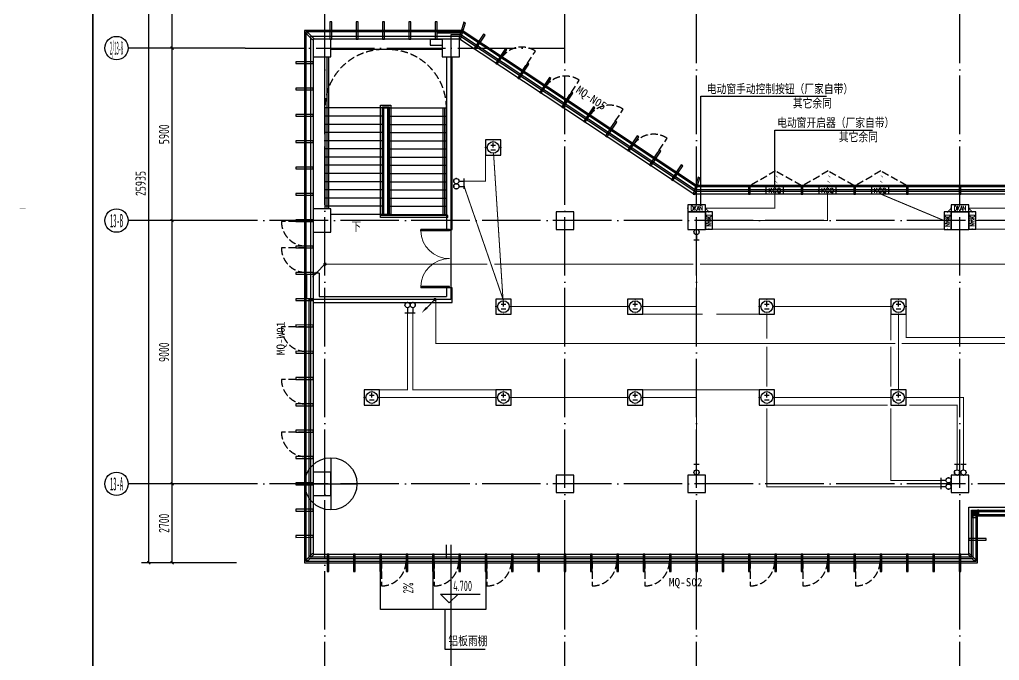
# Model space of a CAD drawing. Extents: x -228436 to 663611, y -207485 to 163917.
# Drawn here: x -10637 to 22849, y 56362 to 78273 of the extents above; entities that cross this region are included whole.
import ezdxf
from ezdxf.enums import TextEntityAlignment as Align

# ---------------------------------------------------------------- set-up
doc = ezdxf.new("R2010")
doc.units = 0
doc.header["$LTSCALE"] = 1000
for name, pattern in [('13#楼幕墙$0$DASH', [0.35, 0.25, -0.1]), ('DASH', [0.35, 0.25, -0.1]), ('X-104 13#平面$0$ACAD_ISO05W100', [34, 24, -3, 0.5, -3, 0.5, -3]), ('X-104 13#平面$0$DASH', [0.35, 0.25, -0.1]), ('X-104 13#平面$0$DOTE', [2.42, 2, -0.2, 0.02, -0.2])]:
    doc.linetypes.add(name, pattern=pattern)
doc.layers.get('0').update_dxf_attribs({"linetype": 'CONTINUOUS'})
doc.layers.get('Defpoints').update_dxf_attribs({"linetype": 'CONTINUOUS'})
doc.layers.add('13#楼幕墙$0$04-不打印_辅助线', color=8, linetype='CONTINUOUS', plot=False)
for name, color, linetype in [('13#楼幕墙$0$A-C_幕墙龙骨', 8, 'CONTINUOUS'), ('13#楼幕墙$0$A-C_玻璃幕墙', 8, 'CONTINUOUS'), ('13#楼幕墙$0$A-C_窗', 8, 'CONTINUOUS'), ('13#楼幕墙$0$A-TECH_结构', 8, 'CONTINUOUS'), ('13#楼幕墙$0$A-金属背板', 8, 'CONTINUOUS'), ('AXIS_TEXT', 7, 'CONTINUOUS'), ('DIM-动力', 80, 'CONTINUOUS'), ('DIM-插座', 80, 'CONTINUOUS'), ('EQUIP-动力', 80, 'CONTINUOUS'), ('EQUIP-照明', 80, 'CONTINUOUS'), ('LWIRE', 80, 'CONTINUOUS'), ('WIRE-动力控制', 160, 'DASH'), ('WIRE-插座', 160, 'CONTINUOUS'), ('X-104 13#平面$0$01-标注_标高', 8, 'CONTINUOUS'), ('X-104 13#平面$0$01-标注_符号', 8, 'CONTINUOUS'), ('X-104 13#平面$0$01-标注_轴线坐标', 8, 'CONTINUOUS'), ('X-104 13#平面$0$02-TEXT_标注', 8, 'CONTINUOUS'), ('X-104 13#平面$0$02-TEXT_轴号', 7, 'CONTINUOUS'), ('X-104 13#平面$0$A-C_玻璃幕墙', 8, 'CONTINUOUS'), ('X-104 13#平面$0$A-E_栏杆', 8, 'CONTINUOUS'), ('X-104 13#平面$0$A-E_电梯', 8, 'CONTINUOUS'), ('X-104 13#平面$0$A-TECH_结构', 8, 'CONTINUOUS'), ('X-104 13#平面$0$A_AXIS-轴线', 8, 'X-104 13#平面$0$DOTE'), ('X-104 13#平面$0$A_STR-砌块墙', 7, 'CONTINUOUS'), ('X-104 13#平面$0$A_STR-砼柱', 7, 'CONTINUOUS'), ('X-104 13#平面$0$DIM_SYMB', 3, 'CONTINUOUS'), ('X-104 13#平面$0$DOOR_FIRE', 8, 'CONTINUOUS')]:
    doc.layers.add(name, color=color, linetype=linetype)
doc.layers.add('X-104 13#平面$0$000套内', color=8, linetype='CONTINUOUS', lineweight=30, plot=False)
doc.styles.add('_TEL_DIM', font='ROMANS2', dxfattribs={"width": 0.8, "height": 3.5, "bigfont": 'HZDF2'})
doc.styles.add('COMPLEX', font='COMPLEX')
doc.styles.get("Standard").update_dxf_attribs({"font": 'GBENOR', "bigfont": 'GBCBIG'})
doc.styles.add('X-104 13#平面$0$_TCH_AXIS', font='STXIHEI.TTF', dxfattribs={"width": 0.75})
doc.styles.add('X-104 13#平面$0$_TCH_DIM', font='ros1.shx', dxfattribs={"width": 0.8, "bigfont": 'jd.shx'})
doc.styles.add('X-104 13#平面$0$_TCH_DIM_T3', font='ros1.shx', dxfattribs={"width": 0.8, "bigfont": 'jd.shx'})
doc.dimstyles.new('X-104 13#平面$0$_TCH_ARCH&&100', dxfattribs={"dimtxt": 350, "dimasz": 100, "dimexe": 250, "dimexo": 300, "dimgap": 100, "dimtad": 1, "dimdec": 0, "dimzin": 0, "dimdsep": 46, "dimtxsty": 'X-104 13#平面$0$_TCH_DIM_T3', "dimblk": 'X-104 13#平面$0$_ArchTick', "dimcen": 0.09, "dimclrt": 7, "dimazin": 2, "dimtfac": 1, "dimtdec": 0, "dimtix": 1, "dimtmove": 2, "dimatfit": 3, "dimfxl": 0, "dimtolj": 1, "dimtzin": 0, "dimarcsym": 0})

# ---------------------------------------------------------------- blocks, each defined once
blk = doc.blocks.new('图框-A1')
for points, const_width in [([(0, 0), (841, 0), (841, 594), (0, 594)], 0.05), ([(766, 584), (25, 584), (25, 10), (766, 10)], 0.5)]:
    blk.add_lwpolyline(points, close=True, dxfattribs=dict(const_width=const_width))
at = {"const_width": 0.05}
blk.add_lwpolyline([(0, 297), (2, 297)], dxfattribs=at)
blk = doc.blocks.new('13#楼幕墙$0$A$C1D2C5D5E')
at = {"layer": '13#楼幕墙$0$04-不打印_辅助线'}
for points in [[(0, 893), (0, -893)], [(-200, -400), (-200, 400)], [(-893, 0), (893, 0)]]:
    blk.add_lwpolyline(points, dxfattribs=at)
blk.add_circle((0, 0), 893, dxfattribs=at)
blk = doc.blocks.new('13#楼幕墙$0$A$C2CD63A88')
at = {"linetype": '13#楼幕墙$0$DASH'}
blk.add_lwpolyline([(-10, 720), (-10, -120)], dxfattribs=at)
blk.add_arc((-10, 720), 840, 270, 360, dxfattribs=at)
blk = doc.blocks.new('13#楼幕墙$0$A$C62EA228A')
at = {"linetype": '13#楼幕墙$0$DASH'}
blk.add_lwpolyline([(10, -300), (-860, -797), (-1730, -300)], dxfattribs=at)
at = {"layer": '13#楼幕墙$0$A-C_玻璃幕墙', "color": 1}
blk.add_lwpolyline([(-889, -674, 0, 25, 0), (-792, -580, 0, 0, 0), (-890, -456, 25, 0, 0), (-786, -374, 0, 0, 0)], format="xyseb", dxfattribs=at)
blk = doc.blocks.new('13#楼幕墙$0$A$C19832372')
blk.add_lwpolyline([(-384, -466), (-334, -498), (-8, 5), (-59, 38)], close=True)
blk = doc.blocks.new('13#楼幕墙$0$A$C7A413A1D')
blk.add_lwpolyline([(-70, -300), (-10, -300), (-10, 0), (-70, 0)], close=True)
blk = doc.blocks.new('*U131')
at = {"layer": '13#楼幕墙$0$A-C_幕墙龙骨', "rotation": 32.87626175215657}
blk.add_blockref('13#楼幕墙$0$A$C19832372', (40, 300), dxfattribs=at)
blk = doc.blocks.new('*U132')
at = {"layer": '13#楼幕墙$0$A-C_幕墙龙骨', "color": 0, "linetype": 'ByBlock', "lineweight": -2}
for p in [(0, 0), (900, 0), (1800, 0), (2700, 0), (3600, 0)]:
    blk.add_blockref('*U131', p, dxfattribs=at)
blk = doc.blocks.new('13#楼幕墙$0$$LinePat$岩棉板')
at = {"color": 0}
for p, q in [((0, -17), (12, -67)), ((12, -67), (24, -17))]:
    blk.add_line(p, q, dxfattribs=at)
for centre, start, end in [((12, -17), 0, 180), ((0, -67), 270, 0), ((24, -67), 180, 270)]:
    blk.add_arc(centre, 12, start, end, dxfattribs=at)
at = {"layer": 'Defpoints'}
blk.add_point((0, 0), dxfattribs=at)
at = {"layer": 'Defpoints', "color": 0}
blk.add_point((24, -84), dxfattribs=at)
blk = doc.blocks.new('*U151')
for points in [[(150, 150), (150, 200), (0, 200), (0, 0), (150, 0)], [(150, 0), (200, 0), (200, 150), (150, 150)]]:
    blk.add_lwpolyline(points)
at = {"color": 8, "yscale": 1.782568518697715, "zscale": 1.782568518697715}
for p, xscale, rotation in [((150, 200), 2.083333331596957, 270), ((150, 150), 2.083333331596957, 270), ((150, 100), 2.083333331596957, 270), ((150, 50), 2.083333331596957, 270), ((200, 0), 2.083333331595706, 180)]:
    blk.add_blockref('13#楼幕墙$0$$LinePat$岩棉板', p, dxfattribs=dict(at, xscale=xscale, rotation=rotation))
blk = doc.blocks.new('*U136')
at = {"layer": '13#楼幕墙$0$A-C_幕墙龙骨', "rotation": 32.87626175215661}
blk.add_blockref('13#楼幕墙$0$A$C19832372', (40, 300), dxfattribs=at)
blk = doc.blocks.new('*U137')
at = {"layer": '13#楼幕墙$0$A-C_幕墙龙骨', "color": 0, "linetype": 'ByBlock', "lineweight": -2}
for p in [(0, 0), (900, 0), (1800, 0), (2700, 0), (3600, 0), (4500, 0), (5400, 0), (6300, 0), (7200, 0), (8100, 0), (9000, 0), (9900, 0), (10800, 0), (11700, 0), (12600, 0), (13500, 0), (14400, 0), (15300, 0), (16200, 0), (17100, 0), (18000, 0), (18900, 0), (19800, 0), (20700, 0), (21600, 0)]:
    blk.add_blockref('*U136', p, dxfattribs=at)
blk = doc.blocks.new('13#楼幕墙')
at = {"layer": '13#楼幕墙$0$A-C_幕墙龙骨'}
for points in [[(4604, 78166), (4546, 78183), (4374, 77609), (4431, 77591)], [(12381, 72309), (12438, 72291), (12611, 72866), (12554, 72883)], [(22100, 61250), (22100, 61300), (21900, 61300), (21900, 61250)], [(22100, 61300), (22150, 61300), (22150, 61500), (22100, 61500)]]:
    blk.add_lwpolyline(points, close=True, dxfattribs=at)
at = {"layer": '13#楼幕墙$0$A-C_玻璃幕墙'}
for p, q in [((4493, 77900), (-900, 77900)), ((-900, 77900), (-900, 59700)), ((4478, 77850), (-850, 77850)), ((-850, 77850), (-850, 59750)), ((4432, 77700), (-700, 77700)), ((-700, 77700), (-700, 59900)), ((12440, 72400), (4432, 77700)), ((12485, 72550), (4478, 77850)), ((12500, 72600), (4493, 77900)), ((38000, 72400), (12440, 72400)), ((37850, 72550), (12485, 72550)), ((37800, 72600), (12500, 72600)), ((21900, 59900), (21900, 61500)), ((21900, 61500), (58200, 61500)), ((22050, 59750), (22050, 61350)), ((22050, 61350), (58350, 61350)), ((22100, 59700), (22100, 61300)), ((22100, 61300), (58400, 61300)), ((-900, 59700), (22100, 59700)), ((-850, 59750), (22050, 59750)), ((-700, 59900), (21900, 59900))]:
    blk.add_line(p, q, dxfattribs=at)
at = {"layer": '13#楼幕墙$0$A-TECH_结构'}
blk.add_lwpolyline([(4402, 77600), (-600, 77600), (-600, 60000), (21800, 60000), (21800, 61600), (58100, 61600), (58100, 81220), (53261, 85280), (38100, 76527), (38100, 72300), (12410, 72300), (4402, 77600)], dxfattribs=at)
at = {"layer": '13#楼幕墙$0$A-金属背板'}
for points in [[(3630, 77820), (4437, 77820)], [(-820, 68730), (-820, 69570)]]:
    blk.add_lwpolyline(points, dxfattribs=at)
blk.add_blockref('13#楼幕墙$0$A$C1D2C5D5E', (0, 62400))
at = {"layer": '13#楼幕墙$0$A-C_幕墙龙骨'}
for name, p in [('*U132', (0, 77900)), ('13#楼幕墙$0$A$C7A413A1D', (14340, 72600)), ('13#楼幕墙$0$A$C7A413A1D', (16140, 72600)), ('13#楼幕墙$0$A$C7A413A1D', (17940, 72600)), ('13#楼幕墙$0$A$C7A413A1D', (19740, 72600)), ('13#楼幕墙$0$A$C7A413A1D', (21540, 72600)), ('*U137', (-100, 59700))]:
    blk.add_blockref(name, p, dxfattribs=at)
at = {"layer": '13#楼幕墙$0$A-C_幕墙龙骨', "xscale": -1, "rotation": 225.0000000000021}
blk.add_blockref('13#楼幕墙$0$A$C7A413A1D', (-572, 77628), dxfattribs=at)
at = {"layer": '13#楼幕墙$0$A-C_幕墙龙骨'}
for name, p, rotation in [('13#楼幕墙$0$A$C19832372', (5278, 77740), 359.3762617522031), ('13#楼幕墙$0$A$C19832372', (-1200, 76840), 122.8762617521566), ('13#楼幕墙$0$A$C19832372', (6028, 77243), 359.3762617522031), ('13#楼幕墙$0$A$C19832372', (6779, 76747), 359.3762617522031), ('13#楼幕墙$0$A$C19832372', (-1200, 75940), 122.8762617521566), ('13#楼幕墙$0$A$C19832372', (7529, 76250), 359.3762617522031), ('13#楼幕墙$0$A$C19832372', (8280, 75753), 359.3762617522031), ('13#楼幕墙$0$A$C19832372', (-1200, 75040), 122.8762617521566), ('13#楼幕墙$0$A$C19832372', (9030, 75256), 359.3762617522031), ('13#楼幕墙$0$A$C19832372', (9781, 74760), 359.3762617522031), ('13#楼幕墙$0$A$C19832372', (-1200, 74140), 122.8762617521566), ('13#楼幕墙$0$A$C19832372', (10531, 74263), 359.3762617522031), ('13#楼幕墙$0$A$C19832372', (11282, 73766), 359.3762617522031), ('13#楼幕墙$0$A$C19832372', (-1200, 73240), 122.8762617521566), ('13#楼幕墙$0$A$C19832372', (12032, 73269), 359.3762617522031), ('13#楼幕墙$0$A$C19832372', (-1200, 72340), 122.8762617521566), ('13#楼幕墙$0$A$C19832372', (-1200, 71440), 122.8762617521566), ('13#楼幕墙$0$A$C19832372', (-1200, 70540), 122.8762617521566), ('13#楼幕墙$0$A$C19832372', (-1200, 69640), 122.8762617521566), ('13#楼幕墙$0$A$C19832372', (-1200, 68740), 122.8762617521566), ('13#楼幕墙$0$A$C19832372', (-1200, 67840), 122.8762617521566), ('13#楼幕墙$0$A$C19832372', (-1200, 66940), 122.8762617521566), ('13#楼幕墙$0$A$C19832372', (-1200, 66040), 122.8762617521566), ('13#楼幕墙$0$A$C19832372', (-1200, 65140), 122.8762617521566), ('13#楼幕墙$0$A$C19832372', (-1200, 64240), 122.8762617521566), ('13#楼幕墙$0$A$C19832372', (-1200, 63340), 122.8762617521566), ('13#楼幕墙$0$A$C19832372', (-1200, 62440), 122.8762617521566), ('13#楼幕墙$0$A$C19832372', (-1200, 61540), 122.8762617521566), ('13#楼幕墙$0$A$C19832372', (-1200, 60640), 122.8762617521566), ('13#楼幕墙$0$A$C19832372', (21800, 60540), 122.8762617521566), ('13#楼幕墙$0$A$C7A413A1D', (-572, 59972), 314.9999999999978), ('13#楼幕墙$0$A$C7A413A1D', (21828, 60028), 44.99999999999749)]:
    blk.add_blockref(name, p, dxfattribs=dict(at, rotation=rotation))
at = {"layer": '13#楼幕墙$0$A-C_玻璃幕墙', "xscale": -1, "rotation": 180}
blk.add_blockref('*U151', (21900, 61500), dxfattribs=at)
at = {"layer": '13#楼幕墙$0$A-C_窗'}
for p, rotation in [((6916, 77099), 146.5000000001334), ((8417, 76106), 146.5000579898822), ((9918, 75112), 146.5000000001286), ((11419, 74119), 146.5000000001258), ((-1570, 71360), 270), ((-1570, 70460), 270), ((-1570, 67760), 270), ((-1570, 65960), 270), ((-1570, 64160), 270)]:
    blk.add_blockref('13#楼幕墙$0$A$C2CD63A88', p, dxfattribs=dict(at, rotation=rotation))
at = {"layer": '13#楼幕墙$0$A-C_窗', "xscale": -1, "rotation": 180}
for p in [(16060, 72300), (17860, 72300), (19660, 72300)]:
    blk.add_blockref('13#楼幕墙$0$A$C62EA228A', p, dxfattribs=at)
at = {"layer": '13#楼幕墙$0$A-C_窗'}
for p in [(1740, 59030), (3540, 59030), (5340, 59030), (8940, 59030), (10740, 59030), (14340, 59030), (16140, 59030), (17940, 59030)]:
    blk.add_blockref('13#楼幕墙$0$A$C2CD63A88', p, dxfattribs=at)
blk = doc.blocks.new('_AXISO')
blk.add_circle((0, 0), 0.5)
at = {"layer": 'AXIS_TEXT', "style": 'COMPLEX', "width": 1.041667}
blk.add_attdef('A', text='', height=0.56, dxfattribs=at).set_placement((-0.25, -0.28), (0.25, -0.28), align=Align.FIT)
blk = doc.blocks.new('X-104 13#平面$0$_ArchTick')
at = {"color": 0, "linetype": 'ByBlock', "const_width": 0.4}
blk.add_lwpolyline([(-0.5, -0.5), (0.5, 0.5)], dxfattribs=at)
blk = doc.blocks.new('*D759')
at = {"layer": 'Defpoints', "color": 0}
for p in [(-6225, 23235), (-2925, 23235), (-2925, -2700)]:
    blk.add_point(p, dxfattribs=at)
at = {"layer": 'X-104 13#平面$0$01-标注_轴线坐标', "color": 0, "lineweight": -2}
for p, q in [((-3225, 23235), (-6475, 23235)), ((-6225, -2700), (-6225, 23235)), ((-3225, -2700), (-6475, -2700))]:
    blk.add_line(p, q, dxfattribs=at)
at = {"layer": 'X-104 13#平面$0$01-标注_轴线坐标', "color": 0, "lineweight": -2, "xscale": 100, "yscale": 100, "zscale": 100}
for p, rotation in [((-6225, 23235), 90), ((-6225, -2700), 270)]:
    blk.add_blockref('X-104 13#平面$0$_ArchTick', p, dxfattribs=dict(at, rotation=rotation))
at = {"layer": 'X-104 13#平面$0$01-标注_轴线坐标', "color": 7, "insert": (-6500, 10268), "char_height": 350, "attachment_point": 5, "rotation": 90, "style": 'X-104 13#平面$0$_TCH_DIM_T3'}
blk.add_mtext('\\A1;25935', dxfattribs=at)
blk = doc.blocks.new('*D760')
at = {"layer": 'Defpoints', "color": 0}
for p in [(-5425, 0), (-2925, 0), (-2925, -2700)]:
    blk.add_point(p, dxfattribs=at)
at = {"layer": 'X-104 13#平面$0$01-标注_轴线坐标', "color": 0, "lineweight": -2}
for p, q in [((-3225, 0), (-5675, 0)), ((-5425, -2700), (-5425, 0)), ((-3225, -2700), (-5675, -2700))]:
    blk.add_line(p, q, dxfattribs=at)
at = {"layer": 'X-104 13#平面$0$01-标注_轴线坐标', "color": 0, "lineweight": -2, "xscale": 100, "yscale": 100, "zscale": 100}
for p, rotation in [((-5425, 0), 90), ((-5425, -2700), 270)]:
    blk.add_blockref('X-104 13#平面$0$_ArchTick', p, dxfattribs=dict(at, rotation=rotation))
at = {"layer": 'X-104 13#平面$0$01-标注_轴线坐标', "color": 7, "insert": (-5700, -1350), "char_height": 350, "attachment_point": 5, "rotation": 90, "style": 'X-104 13#平面$0$_TCH_DIM_T3'}
blk.add_mtext('\\A1;2700', dxfattribs=at)
blk = doc.blocks.new('*D761')
at = {"layer": 'Defpoints', "color": 0}
for p in [(-5425, 9000), (-2925, 9000), (-2925, 0)]:
    blk.add_point(p, dxfattribs=at)
at = {"layer": 'X-104 13#平面$0$01-标注_轴线坐标', "color": 0, "lineweight": -2}
for p, q in [((-3225, 9000), (-5675, 9000)), ((-5425, 0), (-5425, 9000)), ((-3225, 0), (-5675, 0))]:
    blk.add_line(p, q, dxfattribs=at)
at = {"layer": 'X-104 13#平面$0$01-标注_轴线坐标', "color": 0, "lineweight": -2, "xscale": 100, "yscale": 100, "zscale": 100}
for p, rotation in [((-5425, 9000), 90), ((-5425, 0), 270)]:
    blk.add_blockref('X-104 13#平面$0$_ArchTick', p, dxfattribs=dict(at, rotation=rotation))
at = {"layer": 'X-104 13#平面$0$01-标注_轴线坐标', "color": 7, "insert": (-5700, 4500), "char_height": 350, "attachment_point": 5, "rotation": 90, "style": 'X-104 13#平面$0$_TCH_DIM_T3'}
blk.add_mtext('\\A1;9000', dxfattribs=at)
blk = doc.blocks.new('*D762')
at = {"layer": 'Defpoints', "color": 0}
for p in [(-5425, 14900), (-2925, 14900), (-2925, 9000)]:
    blk.add_point(p, dxfattribs=at)
at = {"layer": 'X-104 13#平面$0$01-标注_轴线坐标', "color": 0, "lineweight": -2}
for p, q in [((-3225, 14900), (-5675, 14900)), ((-5425, 9000), (-5425, 14900)), ((-3225, 9000), (-5675, 9000))]:
    blk.add_line(p, q, dxfattribs=at)
at = {"layer": 'X-104 13#平面$0$01-标注_轴线坐标', "color": 0, "lineweight": -2, "xscale": 100, "yscale": 100, "zscale": 100}
for p, rotation in [((-5425, 14900), 90), ((-5425, 9000), 270)]:
    blk.add_blockref('X-104 13#平面$0$_ArchTick', p, dxfattribs=dict(at, rotation=rotation))
at = {"layer": 'X-104 13#平面$0$01-标注_轴线坐标', "color": 7, "insert": (-5700, 11950), "char_height": 350, "attachment_point": 5, "rotation": 90, "style": 'X-104 13#平面$0$_TCH_DIM_T3'}
blk.add_mtext('\\A1;5900', dxfattribs=at)
blk = doc.blocks.new('*D763')
at = {"layer": 'Defpoints', "color": 0}
for p in [(-5425, 18000), (-2925, 18000), (-2925, 14900)]:
    blk.add_point(p, dxfattribs=at)
at = {"layer": 'X-104 13#平面$0$01-标注_轴线坐标', "color": 0, "lineweight": -2}
for p, q in [((-3225, 18000), (-5675, 18000)), ((-5425, 14900), (-5425, 18000)), ((-3225, 14900), (-5675, 14900))]:
    blk.add_line(p, q, dxfattribs=at)
at = {"layer": 'X-104 13#平面$0$01-标注_轴线坐标', "color": 0, "lineweight": -2, "xscale": 100, "yscale": 100, "zscale": 100}
for p, rotation in [((-5425, 18000), 90), ((-5425, 14900), 270)]:
    blk.add_blockref('X-104 13#平面$0$_ArchTick', p, dxfattribs=dict(at, rotation=rotation))
at = {"layer": 'X-104 13#平面$0$01-标注_轴线坐标', "color": 7, "insert": (-5700, 16450), "char_height": 350, "attachment_point": 5, "rotation": 90, "style": 'X-104 13#平面$0$_TCH_DIM_T3'}
blk.add_mtext('\\A1;3100', dxfattribs=at)
blk = doc.blocks.new('X-104 13#平面$0$$DorLib2D$00000002')
for p, q in [((-0.5, 0), (-0.5, 0.4875)), ((-0.475, 0.4875), (-0.5, 0.4875)), ((-0.475, 0), (-0.475, 0.4875)), ((0.475, 0), (0.475, 0.4875)), ((0.475, 0.4875), (0.5, 0.4875)), ((0.5, 0), (0.5, 0.4875)), ((-0.5, 0), (-0.475, 0)), ((0.5, 0), (0.475, 0))]:
    blk.add_line(p, q)
at = {"lineweight": 13}
for centre, start, end in [((-0.4875, 0), 0, 88.53072), ((0.4875, 0), 91.46928, 180)]:
    blk.add_arc(centre, 0.4875, start, end, dxfattribs=at)
blk = doc.blocks.new('_FZHK')
blk.add_lwpolyline([(-0.5, -0.5), (0.5, -0.5), (0.5, 0.5), (-0.5, 0.5)], close=True)
blk = doc.blocks.new('$equip$00001344')
for p, q in [((0.65, 0.65), (-0.65, 0.65)), ((-0.65, 0.65), (-0.65, -0.65)), ((-0.2, 0.2), (0.2, 0.2)), ((0, 0), (0, 0.4)), ((0.65, -0.65), (0.65, 0.65)), ((-0.65, -0.65), (0.65, -0.65)), ((-0.2, -0.2), (0.2, -0.2))]:
    blk.add_line(p, q)
blk.add_circle((0, 0), 0.5)
for p in [(-0.65, 0), (0, 0.65), (0.65, 0), (0, -0.65)]:
    blk.add_point(p)
at = {"flags": 9}
blk.add_attdef('A', (0, 0), '', height=0.00002, dxfattribs=at)
blk = doc.blocks.new('$equip$00001816')
for p, q in [((0.75, 0.6), (-0.75, 0.6)), ((-0.75, 0.6), (-0.75, 0)), ((-0.75, 0), (0.75, 0)), ((0.75, 0), (0.75, 0.6))]:
    blk.add_line(p, q)
for p in [(-0.75, 0.3), (0, 0.6), (0, 0), (0.75, 0.3)]:
    blk.add_point(p)
at = {"color": 7, "style": '_TEL_DIM'}
blk.add_attdef('$TEXT$', text='', height=0.4, dxfattribs=at).set_placement((0, 0.3), align=Align.MIDDLE_CENTER)
at = {"color": 7, "style": '_TEL_DIM', "flags": 1}
blk.add_attdef('A', text='', height=0.00002, dxfattribs=at).set_placement((0, 0), align=Align.MIDDLE_CENTER)
blk = doc.blocks.new('$equip$00002672')
for p, q in [((0.222, 0.889), (-0.222, 0.889)), ((0, 0.444), (0, 0.889))]:
    blk.add_line(p, q)
blk.add_circle((0, 0.222), 0.222)
for p in [(0, 0.889), (-0.222, 0.222), (0, 0), (0.222, 0.222)]:
    blk.add_point(p)
at = {"color": 7, "style": '_TEL_DIM', "flags": 1}
for tag in ['A', 'REMARK']:
    blk.add_attdef(tag, text='', height=0.00002, dxfattribs=at).set_placement((0, 0), align=Align.MIDDLE_CENTER)
blk = doc.blocks.new('$TelecSys$00000080')
for p, q in [((-0.7, -0.7), (0, 0)), ((0.104, 0.104), (0.104, 0.104)), ((-0.104, -0.104), (-0.104, -0.104))]:
    blk.add_line(p, q)
at = {"const_width": 0.142}
blk.add_lwpolyline([(0.071, 0, 1), (-0.071, 0, 1)], format="xyb", close=True, dxfattribs=at)
blk.add_solid([(-0.63, -0.77), (-0.77, -0.63), (-1.15, -1.15)])
at = {"width": 0.8, "flags": 9}
blk.add_attdef('A', (0, 0), '', height=0.00002, rotation=180, dxfattribs=at)
blk = doc.blocks.new('X-104 13#平面$0$轴网')
at = {"layer": 'X-104 13#平面$0$01-标注_轴线坐标'}
for p, q in [((-2925, 14900), (-6925, 14900)), ((-2925, 9000), (-6925, 9000)), ((-2925, 0), (-6925, 0))]:
    blk.add_line(p, q, dxfattribs=at)
at = {"layer": 'X-104 13#平面$0$A_AXIS-轴线', "linetype": 'X-104 13#平面$0$DOTE'}
for p, q in [((-200, -7401), (-200, 24620.3)), ((8000, -7401), (8000, 24620.3)), ((12500, -7401), (12500, 24620.3)), ((21500, -7401), (21500, 24620.3)), ((60408.4, 9000), (-2925, 9000)), ((60408.4, 0), (-2925, 0))]:
    blk.add_line(p, q, dxfattribs=at)
at = {"layer": 'X-104 13#平面$0$01-标注_轴线坐标'}
ref = blk.add_blockref('_AXISO', (-7325, 14900), dxfattribs=dict(at, xscale=800, yscale=800, zscale=800))
ref.add_attrib('A', '2/13-B', dxfattribs={"layer": 'X-104 13#平面$0$02-TEXT_轴号', "height": 452.55, "style": 'X-104 13#平面$0$_TCH_AXIS', "width": 0.331448}).set_placement((-7551.3, 14673.7), (-7098.7, 14673.7), align=Align.FIT)
ref = blk.add_blockref('_AXISO', (-7325, 9000), dxfattribs=dict(at, xscale=800, yscale=800, zscale=800))
ref.add_attrib('A', '13-B', dxfattribs={"layer": 'X-104 13#平面$0$02-TEXT_轴号', "height": 452.55, "style": 'X-104 13#平面$0$_TCH_AXIS', "width": 0.494538}).set_placement((-7551.3, 8773.7), (-7098.7, 8773.7), align=Align.FIT)
ref = blk.add_blockref('_AXISO', (-7325, 0), dxfattribs=dict(at, xscale=800, yscale=800, zscale=800))
ref.add_attrib('A', '13-A', dxfattribs={"layer": 'X-104 13#平面$0$02-TEXT_轴号', "height": 452.55, "style": 'X-104 13#平面$0$_TCH_AXIS', "width": 0.456881}).set_placement((-7551.3, -226.3), (-7098.7, -226.3), align=Align.FIT)
for p1, p2, distance, text, picture, middle in [((-2925, -2700), (-2925, 23235.1), 3300, '25935', '*D759', (-6500, 10267.5)), ((-2925, 14900), (-2925, 18000), 2500, '3100', '*D763', (-5700, 16450)), ((-2925, 9000), (-2925, 14900), 2500, '5900', '*D762', (-5700, 11950)), ((-2925, 0), (-2925, 9000), 2500, '9000', '*D761', (-5700, 4500)), ((-2925, -2700), (-2925, 0), 2500, '2700', '*D760', (-5700, -1350))]:
    dim = blk.add_aligned_dim(p1=p1, p2=p2, distance=distance, text=text, dimstyle='X-104 13#平面$0$_TCH_ARCH&&100', dxfattribs=at)
    dim.commit()
    dim.dimension.update_dxf_attribs({"geometry": picture, "text_midpoint": middle})
blk = doc.blocks.new('X-104 13#平面')
at = {"color": 8, "linetype": 'X-104 13#平面$0$DASH'}
for centre, start, end in [((1800, 75250), 90, 180), ((1950, 75250), 360, 90)]:
    blk.add_arc(centre, 2000, start, end, dxfattribs=at)
at = {"layer": 'X-104 13#平面$0$000套内'}
blk.add_lwpolyline([(4100, 77750), (4100, 68700), (-750, 68700), (-750, 59850), (21950, 59850), (21950, 61450), (58250, 61450), (58250, 71300), (48400, 71300), (48400, 73450), (53400, 73450), (53400, 80500), (58250, 80500), (58250, 81290.1), (53289, 85452.6), (37950, 76613.3), (37950, 72450), (12454.9, 72450), (4447.4, 77750)], close=True, dxfattribs=at)
at = {"layer": 'X-104 13#平面$0$01-标注_标高'}
for p, q in [((4049.5, 58328.8), (3749.5, 58628.8)), ((3749.5, 58628.8), (5106, 58628.8)), ((4049.5, 58328.8), (4349.5, 58628.8))]:
    blk.add_line(p, q, dxfattribs=at)
at = {"layer": 'X-104 13#平面$0$01-标注_符号'}
for p, q in [((4100, 60319.5), (4100, 55245.6)), ((3898.3, 58100), (3898.3, 56741.2)), ((3898.3, 56741.2), (5279.9, 56741.2))]:
    blk.add_line(p, q, dxfattribs=at)
at = {"layer": 'X-104 13#平面$0$01-标注_符号', "const_width": 50}
blk.add_lwpolyline([(3950, 60319.5), (3950, 59819.5)], dxfattribs=at)
at = {"layer": 'X-104 13#平面$0$01-标注_符号'}
blk.add_lwpolyline([(2923.6, 59267.8, 0, 0, 0), (2923.6, 58745, 80, 0, 0), (2923.6, 58445, 0, 0, 0)], format="xyseb", dxfattribs=at)
at = {"layer": 'X-104 13#平面$0$A-C_玻璃幕墙'}
blk.add_line((3500, 58100), (3500, 59700), dxfattribs=at)
blk.add_lwpolyline([(1700, 59700), (5300, 59700), (5300, 58100), (1700, 58100)], close=True, dxfattribs=at)
at = {"layer": 'X-104 13#平面$0$A-E_栏杆'}
for p, q in [((-130, 71800), (-130, 77000)), ((-70, 71800), (-70, 77000)), ((1700, 71510), (1700, 75350)), ((1700, 75350), (2050, 75350)), ((2050, 75350), (2050, 71610)), ((1760, 71570), (1760, 75290)), ((1760, 75290), (1990, 75290)), ((1990, 75290), (1990, 71610)), ((3840, 71610), (3840, 75250)), ((3840, 75250), (3900, 75250)), ((3900, 71610), (3900, 75250)), ((4000, 71510), (1700, 71510)), ((4000, 71570), (1760, 71570)), ((2050, 71610), (1990, 71610)), ((3840, 71610), (3900, 71610)), ((4000, 71510), (4000, 71570))]:
    blk.add_line(p, q, dxfattribs=at)
at = {"layer": 'X-104 13#平面$0$A-E_电梯'}
for p, q in [((-200, 75250), (-200, 77000)), ((-200, 75250), (-200, 71800)), ((1800, 75250), (-200, 75250)), ((1800, 75250), (1800, 71610)), ((1950, 71610), (1950, 75250)), ((1950, 75250), (3950, 75250)), ((3950, 71610), (3950, 75250)), ((1800, 74970), (-200, 74970)), ((1800, 74690), (-200, 74690)), ((1950, 74970), (3950, 74970)), ((1950, 74690), (3950, 74690)), ((1800, 74410), (-200, 74410)), ((1950, 74410), (3950, 74410)), ((1800, 74130), (-200, 74130)), ((1950, 74130), (3950, 74130)), ((1800, 73850), (-200, 73850)), ((1950, 73850), (3950, 73850)), ((1800, 73570), (-200, 73570)), ((1950, 73570), (3950, 73570)), ((1800, 73290), (-200, 73290)), ((1800, 73010), (-200, 73010)), ((1950, 73290), (3950, 73290)), ((1950, 73010), (3950, 73010)), ((1800, 72730), (-200, 72730)), ((1950, 72730), (3950, 72730)), ((1800, 72450), (-200, 72450)), ((1950, 72450), (3950, 72450)), ((1800, 72170), (-200, 72170)), ((1950, 72170), (3950, 72170)), ((1800, 71890), (-200, 71890)), ((1950, 71890), (3950, 71890)), ((1800, 71610), (0, 71610)), ((1950, 71610), (3950, 71610))]:
    blk.add_line(p, q, dxfattribs=at)
blk.add_lwpolyline([(3800, 77250), (0, 77250)], dxfattribs=at)
blk.add_lwpolyline([(1800, 75250), (1950, 75250), (1950, 71610), (1800, 71610)], close=True, dxfattribs=at)
at = {"layer": 'X-104 13#平面$0$A-TECH_结构'}
blk.add_lwpolyline([(58100, 61600), (58100, 81220), (53261.3, 85280.2), (38100, 76526.8), (38100, 72300), (12409.7, 72300), (4402.3, 77600), (-600, 77600), (-600, 60000), (21800, 60000), (21800, 61600)], close=True, dxfattribs=at)
at = {"layer": 'X-104 13#平面$0$A_AXIS-轴线', "linetype": 'X-104 13#平面$0$DOTE'}
blk.add_line((-2925, 77300), (8000, 77300), dxfattribs=at)
at = {"layer": 'X-104 13#平面$0$A_STR-砌块墙'}
for p, q in [((3400, 77600), (3800, 77600)), ((3400, 77600), (3400, 77400)), ((3400, 77400), (3800, 77400)), ((3950, 77000), (3950, 71100)), ((4150, 71100), (4150, 77000)), ((3950, 71100), (4150, 71100)), ((-600, 69600), (-600, 68600)), ((-400, 69600), (-600, 69600)), ((-400, 69600), (-400, 68800)), ((4150, 69100), (3950, 69100)), ((3950, 69100), (3950, 68800)), ((4150, 68600), (4150, 69100)), ((-400, 68800), (3950, 68800)), ((-600, 68600), (4150, 68600))]:
    blk.add_line(p, q, dxfattribs=at)
at = {"layer": 'X-104 13#平面$0$DIM_SYMB'}
blk.add_lwpolyline([(815, 71470, 0, 0, 0), (815, 76250, 0, 0, 0), (2945, 76250, 0, 0, 0), (2945, 72050, 80, 0, 0), (2945, 71750, 0, 0, 0)], format="xyseb", dxfattribs=at)
at = {"xscale": 100, "yscale": 100, "zscale": 100}
blk.add_blockref('图框-A1', (-10634.5, 42114.8), dxfattribs=at)
blk.add_blockref('X-104 13#平面$0$轴网', (0, 62400))
at = {"layer": 'X-104 13#平面$0$A-TECH_结构'}
blk.add_blockref('13#楼幕墙', (0, 0), dxfattribs=at)
at = {"layer": 'X-104 13#平面$0$A_STR-砼柱'}
for p, xscale, yscale, zscale in [((-300, 77300), 600, 600, 600), ((4100, 77300), 600, 600, 600), ((-300, 71400), 600, 800, 800), ((8000, 71400), 600, 600, 600), ((12500, 71400), 600, 600, 600), ((21500, 71400), 600, 600, 600), ((-300, 62400), 600, 800, 800), ((8000, 62400), 599.9999999999991, 599.9999999999991, 599.9999999999991), ((12500, 62400), 600, 600, 600), ((21500, 62400), 600, 600, 600)]:
    blk.add_blockref('_FZHK', p, dxfattribs=dict(at, xscale=xscale, yscale=yscale, zscale=zscale))
at = {"layer": 'X-104 13#平面$0$DOOR_FIRE', "xscale": 2000, "yscale": 2000, "zscale": 200, "rotation": 90}
blk.add_blockref('X-104 13#平面$0$$DorLib2D$00000002', (4050, 70100), dxfattribs=at)
at = {"layer": 'X-104 13#平面$0$01-标注_标高', "color": 7, "style": 'X-104 13#平面$0$_TCH_DIM', "width": 0.64}
blk.add_text('4.700', height=350, dxfattribs=at).set_placement((4180, 58733.8))
at = {"layer": 'X-104 13#平面$0$01-标注_符号', "color": 7, "style": 'X-104 13#平面$0$_TCH_DIM', "width": 0.64}
blk.add_text('2%', height=350, rotation=90, dxfattribs=at).set_placement((2818.6, 58653.8))
at = {"layer": 'X-104 13#平面$0$01-标注_符号', "color": 7, "style": 'X-104 13#平面$0$_TCH_DIM', "width": 0.8}
blk.add_text('铝板雨棚', height=347.29, dxfattribs=at).set_placement((4018, 56846.2))
at = {"layer": 'X-104 13#平面$0$02-TEXT_标注', "linetype": 'X-104 13#平面$0$ACAD_ISO05W100', "style": 'X-104 13#平面$0$_TCH_AXIS'}
for s, rotation, p in [('MQ-N05', 326.5, (8349, 75798.4)), ('MQ-W01', 90, (-1575.1, 66797.9))]:
    blk.add_text(s, height=281.25, rotation=rotation, dxfattribs=at).set_placement(p)
blk.add_text('MQ-S02', height=281.25, dxfattribs=at).set_placement((11553, 58896.4))
at = {"layer": 'X-104 13#平面$0$DIM_SYMB', "color": 7, "style": 'X-104 13#平面$0$_TCH_DIM', "width": 0.8}
blk.add_text('下', height=347.3, dxfattribs=at).set_placement((703.2, 71015))
blk = doc.blocks.new('104 13#平面')
for p, q in [((16100, 72600), (12500, 72600)), ((1760, 71570), (1700, 71570))]:
    blk.add_line(p, q)
blk.add_blockref('X-104 13#平面', (0, 0))

msp = doc.modelspace()

# ---------------------------------------------------------------- linework, layer by layer
at = {"layer": 'DIM-动力'}
for p, q in [((15171.6, 72550), (15171.6, 74497.4)), ((15171.6, 74497.4), (18511.1, 74497.4))]:
    msp.add_line(p, q, dxfattribs=at)
at = {"layer": 'DIM-动力', "const_width": 40}
msp.add_lwpolyline([(15171.6, 72530, 1), (15171.6, 72570, 1)], format="xyb", close=True, dxfattribs=at)
at = {"layer": 'DIM-插座', "color": 80}
for p, q in [((12642, 71940), (12642, 75652.3)), ((12642, 75652.3), (16938.6, 75652.3))]:
    msp.add_line(p, q, dxfattribs=at)
at = {"layer": 'DIM-插座', "color": 80, "const_width": 40}
msp.add_lwpolyline([(12642, 71920, 1), (12642, 71960, 1)], format="xyb", close=True, dxfattribs=at)
at = {"layer": 'WIRE-动力控制', "color": 160, "const_width": 35}
for points in [[(4555.6, 72748.7), (5288, 72748.7), (5288, 73640)], [(4555.6, 72570.9), (5883.2, 68717.8)], [(10660, 68457.8), (12500, 68457.8), (12500, 70744.4)], [(1660, 65612), (2621, 65612), (2621, 68244.4)], [(5640, 65612), (2798.8, 65612), (2798.8, 68244.4)], [(14900, 68197.8), (14900, 67358.3)], [(19140, 68197.8), (19140, 67311.8)], [(14900, 67086.8), (14900, 65724.5)], [(19140, 65724.5), (19140, 67086.8)], [(12500, 63055.6), (12500, 65352), (10660, 65352)], [(21618.6, 63055.6), (21618.6, 65352), (19660, 65352)], [(20844.4, 62301.3), (14900, 62301.3), (14900, 64979.5)], [(15160, 65092), (19027.5, 65092)], [(20844.4, 62518.6), (19140, 62518.6), (19140, 64979.5)], [(21401.4, 63055.6), (21401.4, 65092), (19772.5, 65092)]]:
    msp.add_lwpolyline(points, dxfattribs=at)
at = {"layer": 'WIRE-插座', "color": 160, "const_width": 35, "elevation": 4000}
for points in [[(5887.1, 68657.4), (5560.9, 73700.4)], [(6100, 68457.8), (10200, 68457.8)], [(15100, 68457.8), (19200, 68457.8)], [(10600, 68197.8), (12710.8, 68197.8)], [(13173.3, 68197.8), (14700, 68197.8)], [(1600, 65352), (5700, 65352)], [(6100, 65352), (10200, 65352)], [(10600, 65612), (14700, 65612)], [(15100, 65352), (19200, 65352)]]:
    msp.add_lwpolyline(points, dxfattribs=at)
at = {"layer": 'WIRE-插座', "color": 160, "const_width": 35}
for points in [[(12800, 71820), (15171.6, 71820), (15171.6, 72310)], [(13039, 71400), (16975, 71400), (16975, 72310)], [(20960, 71400), (18811.9, 72300), (18811.9, 72300)], [(21800, 71820), (24207.9, 71820), (24207.9, 72310)], [(22040.3, 71400), (26037.2, 71400), (26037.2, 72310)], [(12919, 71703.4), (12800, 71820)], [(21200, 71820), (21080, 71700)], [(21920.3, 71703.4), (21800, 71820)], [(13039, 71103.4), (15359.1, 71103.4)], [(15359.1, 71103.4), (20955.7, 71103.4)], [(29960, 71100), (22040.3, 71103.4)], [(-200, 69908.8), (5353.8, 69908.8)], [(5591.8, 69908.8), (12387.5, 69908.8)], [(12612.5, 69908.8), (30265.9, 69908.8)], [(3586, 68694.5), (3586, 67199.3), (19287.5, 67199.3)], [(19400, 68197.8), (19400, 65612)], [(19660, 68197.8), (19660, 67399.3), (32787.5, 67399.3)], [(19512.5, 67199.3), (32787.5, 67199.3)]]:
    msp.add_lwpolyline(points, dxfattribs=at)

# ---------------------------------------------------------------- block references
msp.add_blockref('104 13#平面', (0, 0))
at = {"layer": 'EQUIP-动力', "color": 80, "xscale": 400, "yscale": 400, "zscale": 400}
for p in [(5548, 73900, 4000), (5900, 68457.8, 4000), (10400, 68457.8, 4000), (14900, 68457.8, 4000), (19400, 68457.8, 4000), (1400, 65352, 4000), (5900, 65352, 4000), (10400, 65352, 4000), (14900, 65352, 4000), (19400, 65352, 4000)]:
    msp.add_blockref('$equip$00001344', p, dxfattribs=at)
for p in [(15171.6, 72310), (16975, 72310), (18772.8, 72310)]:
    msp.add_blockref('$equip$00001816', p, dxfattribs=at).add_auto_attribs({'$TEXT$': 'KCQ'})
at = {"layer": 'EQUIP-动力', "color": 80}
ref = msp.add_blockref('$equip$00001816', (12500, 71700), dxfattribs=dict(at, xscale=400, yscale=400, zscale=400))
ref.add_attrib('$TEXT$', 'DKAN', dxfattribs={"layer": '0', "color": 7, "height": 160, "rotation": 360, "style": '_TEL_DIM', "width": 0.6}).set_placement((12500, 71820), align=Align.MIDDLE_CENTER)
ref = msp.add_blockref('$equip$00001816', (12799, 71403.4), dxfattribs=dict(at, xscale=400, yscale=400, zscale=400, rotation=269.9999999996855))
ref.add_attrib('$TEXT$', 'DKAN', dxfattribs={"layer": '0', "color": 7, "height": 160, "rotation": 270, "style": '_TEL_DIM', "width": 0.6}).set_placement((12919, 71403.4), align=Align.MIDDLE_CENTER)
ref = msp.add_blockref('$equip$00001816', (20960, 71400), dxfattribs=dict(at, xscale=400, yscale=400, zscale=400, rotation=269.9999999996855))
ref.add_attrib('$TEXT$', 'DKAN', dxfattribs={"layer": '0', "color": 7, "height": 160, "rotation": 270, "style": '_TEL_DIM', "width": 0.6}).set_placement((21080, 71400), align=Align.MIDDLE_CENTER)
ref = msp.add_blockref('$equip$00001816', (21500, 71700), dxfattribs=dict(at, xscale=400, yscale=400, zscale=400))
ref.add_attrib('$TEXT$', 'DKAN', dxfattribs={"layer": '0', "color": 7, "height": 160, "rotation": 360, "style": '_TEL_DIM', "width": 0.6}).set_placement((21500, 71820), align=Align.MIDDLE_CENTER)
ref = msp.add_blockref('$equip$00001816', (21800.3, 71403.4), dxfattribs=dict(at, xscale=400, yscale=400, zscale=400, rotation=269.9999999996855))
ref.add_attrib('$TEXT$', 'DKAN', dxfattribs={"layer": '0', "color": 7, "height": 160, "rotation": 270, "style": '_TEL_DIM', "width": 0.6}).set_placement((21920.3, 71403.4), align=Align.MIDDLE_CENTER)
at = {"layer": 'EQUIP-照明', "color": 80, "xscale": 400, "yscale": 400, "zscale": 400}
for p, rotation in [((4200, 72748.7), 270), ((4200, 72570.9), 270), ((12500, 71100), 180), ((2621, 68600), 180), ((2798.8, 68600), 180), ((21200, 62518.6), 90), ((21200, 62301.3), 90)]:
    msp.add_blockref('$equip$00002672', p, dxfattribs=dict(at, rotation=rotation))
for p in [(12500, 62700), (21401.4, 62700), (21618.6, 62700)]:
    msp.add_blockref('$equip$00002672', p, dxfattribs=at)
at = {"layer": 'LWIRE', "color": 80, "xscale": 400, "yscale": 400, "zscale": 400}
for p in [(-200, 69908.8), (3558.1, 68700)]:
    msp.add_blockref('$TelecSys$00000080', p, dxfattribs=at)

# ---------------------------------------------------------------- texts
at = {"layer": 'DIM-动力', "color": 7, "style": '_TEL_DIM', "width": 0.8}
for s, height, p in [('电动窗开启器（厂家自带）', 347.244, (15255.6, 74567.4)), ('其它余同', 347.24, (17363.3, 74077.4))]:
    msp.add_text(s, height=height, dxfattribs=at).set_placement(p)
at = {"layer": 'DIM-插座', "color": 7, "style": '_TEL_DIM', "width": 0.8}
for s, height, p in [('电动窗手动控制按钮（厂家自带）', 347.244, (12849.7, 75722.3)), ('其它余同', 347.24, (15790.8, 75232.3))]:
    msp.add_text(s, height=height, dxfattribs=at).set_placement(p)

doc.saveas('drawing.dxf')
